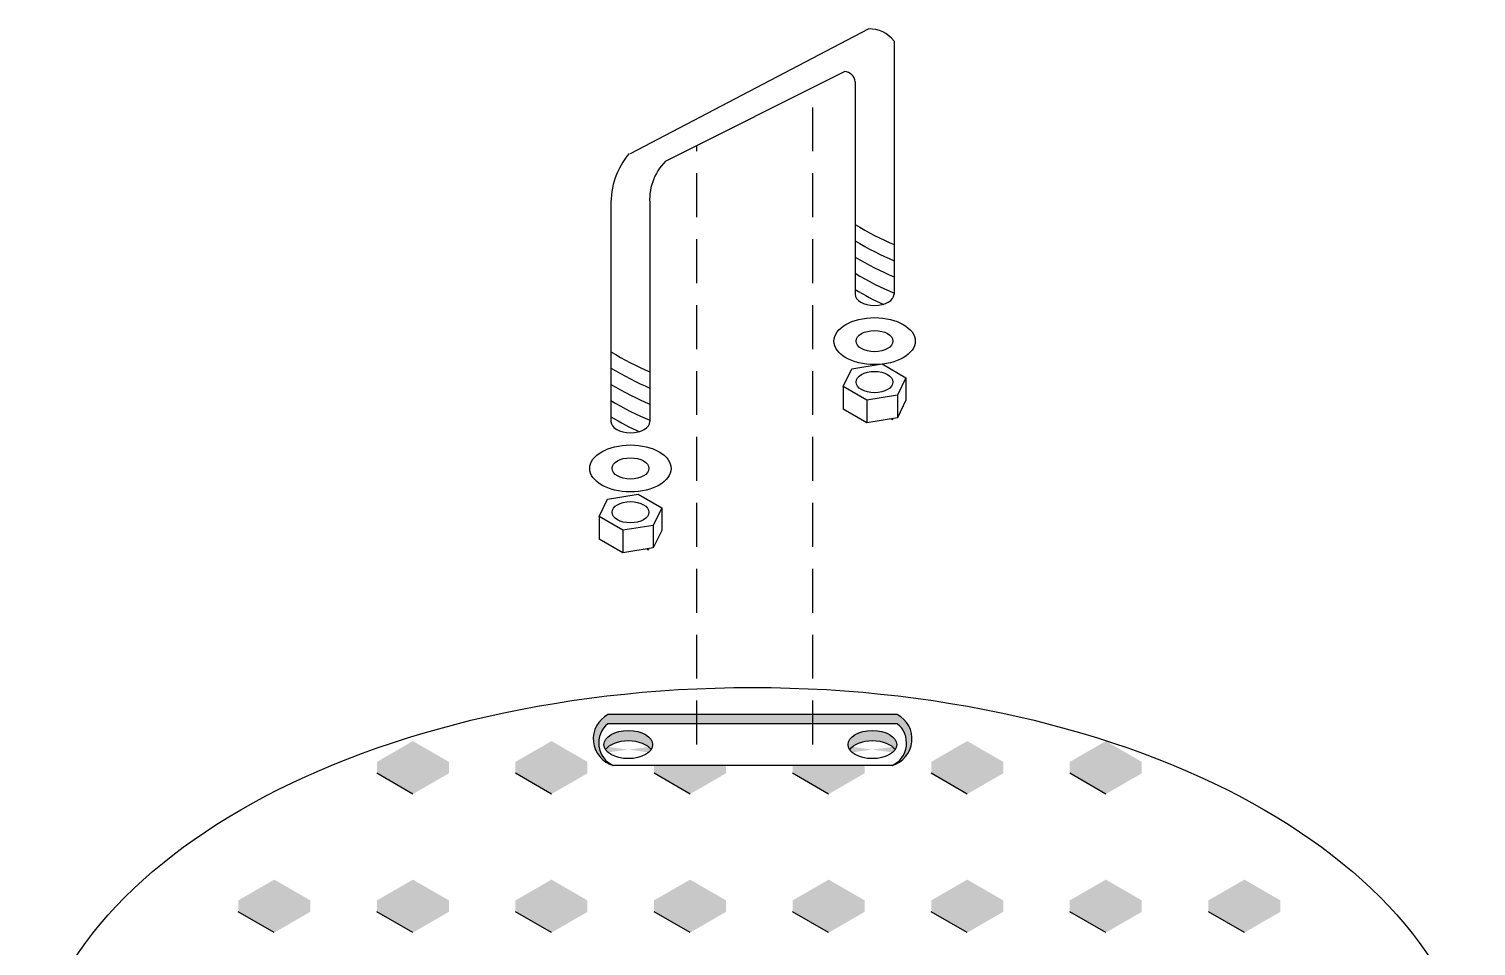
# Model space of a CAD drawing. Header units: centimetres. Extents: x -9328 to 420531, y -2964 to 1299.
# Drawn here: x -8186.3 to -8021.7, y -1371.3 to -1267 of the extents above; entities that cross this region are included whole.
import ezdxf

# ---------------------------------------------------------------- set-up
doc = ezdxf.new("R2010")
doc.units = ezdxf.units.CM
doc.header["$LTSCALE"] = 10
doc.header["$MEASUREMENT"] = 0
doc.linetypes.add('DASHED', pattern=[0.75, 0.5, -0.25])
doc.layers.get('0').update_dxf_attribs({"linetype": 'CONTINUOUS'})
for name, color, linetype in [('HERRAJE', 13, 'CONTINUOUS'), ('PUNTEADA', 7, 'DASHED'), ('TAPA', 120, 'CONTINUOUS')]:
    doc.layers.add(name, color=color, linetype=linetype)

msp = doc.modelspace()

# ---------------------------------------------------------------- hatches: boundary and pattern name
at = {"layer": 'HERRAJE'}
h = msp.add_hatch(color=256, dxfattribs=at)
h.paths.add_polyline_path([(-8097.130438293418, -1345.003497152921), (-8110.330334013328, -1345.003497152921), (-8110.330334013328, -1346.048387120849), (-8097.130438293418, -1346.048387120849)])
edge = h.paths.add_edge_path(flags=17)
edge.add_ellipse((-8090.351568674385, -1348.421790131255), major_axis=(2.769059356796542, -6.782239355899826e-16), ratio=0.5773502691897137, start_angle=338.8779914872865, end_angle=561.1220085127135)
edge.add_ellipse((-8090.351568674385, -1349.574002054439), major_axis=(2.769059356796542, -6.782239355899826e-16), ratio=0.5773502691897137, start_angle=21.122008512408172, end_angle=158.8779914875918, ccw=False)
h.paths.add_polyline_path([(-8087.520363317351, -1345.003497152921), (-8097.130438293418, -1345.003497152921), (-8097.130438293418, -1346.048387120849), (-8087.520363317351, -1346.048387120849, -0.5593674326243231), (-8088.121263079986, -1350.799294190444, 0.6744790471970564)])
h.paths.add_polyline_path([(-8120.427315642126, -1346.048387120849), (-8110.330334013328, -1346.048387120849), (-8110.330334013328, -1345.003497152921), (-8120.427315642126, -1345.003497152921, 0.6744790471974231), (-8119.826415879485, -1350.799294190446, -0.5593674326245978)])
edge = h.paths.add_edge_path(flags=17)
edge.add_ellipse((-8118.115424096075, -1348.421790131255), major_axis=(2.769059356796542, -6.782239355899826e-16), ratio=0.5773502691897137, start_angle=338.8779914872864, end_angle=561.1220085127137)
edge.add_ellipse((-8118.115424096075, -1349.574002054439), major_axis=(2.769059356796542, -6.782239355899826e-16), ratio=0.5773502691897137, start_angle=21.122008512408172, end_angle=158.8779914875918, ccw=False)
at = {"layer": 'TAPA'}
for color, points in [(254, [(-8142.616535947498, -1348.026002992214), (-8146.711883455711, -1350.390452978503), (-8142.616535947505, -1352.754902964793), (-8138.521188439292, -1350.390452978503)]), (254, [(-8126.8535360389, -1348.026002992214), (-8130.948883547113, -1350.390452978503), (-8126.8535360389, -1352.754902964793), (-8122.758188530694, -1350.390452978503)]), (254, [(-8079.564536313112, -1348.026002992214), (-8083.659883821318, -1350.390452978503), (-8079.564536313112, -1352.754902964793), (-8075.469188804906, -1350.390452978503)]), (254, [(-8063.801536404513, -1348.026002992214), (-8067.896883912726, -1350.390452978503), (-8063.801536404513, -1352.754902964793), (-8059.7061888963, -1350.390452978503)]), (251, [(-8138.521188439292, -1351.689287168289), (-8138.521188439292, -1350.390452978503), (-8142.616535947505, -1352.754902964793), (-8146.711883455711, -1350.390452978503), (-8146.711883455711, -1351.689287168289), (-8142.616535947505, -1354.053737154579)]), (251, [(-8122.758188530694, -1351.689287168289), (-8122.758188530694, -1350.390452978503), (-8126.8535360389, -1352.754902964793), (-8130.948883547113, -1350.390452978503), (-8130.948883547113, -1351.689287168289), (-8126.8535360389, -1354.053737154579)]), (251, [(-8114.477749887206, -1350.799294190445), (-8115.185883638514, -1350.799294190445), (-8115.185883638514, -1351.689287168289), (-8111.090536130308, -1354.053737154579), (-8106.995188622095, -1351.689287168289), (-8106.995188622095, -1350.799294190445), (-8107.703322373411, -1350.799294190445), (-8111.090536130308, -1352.754902964793)]), (254, [(-8107.703322373411, -1350.799294190445), (-8114.477749887206, -1350.799294190445), (-8111.090536130308, -1352.754902964793)]), (251, [(-8091.232188713497, -1350.799294190444), (-8091.940322464805, -1350.799294190444), (-8095.327536221703, -1352.754902964793), (-8098.714749978608, -1350.799294190444), (-8099.422883729916, -1350.799294190445), (-8099.422883729916, -1351.689287168289), (-8095.32753622171, -1354.053737154579), (-8091.232188713497, -1351.689287168289)]), (254, [(-8091.940322464805, -1350.799294190444), (-8098.714749978608, -1350.799294190445), (-8095.327536221703, -1352.754902964793)]), (251, [(-8075.469188804898, -1351.689287168289), (-8075.469188804898, -1350.390452978503), (-8079.564536313112, -1352.754902964793), (-8083.659883821318, -1350.390452978503), (-8083.659883821318, -1351.689287168289), (-8079.564536313112, -1354.053737154579)]), (251, [(-8059.7061888963, -1351.689287168289), (-8059.7061888963, -1350.390452978503), (-8063.801536404513, -1352.754902964793), (-8067.896883912719, -1350.390452978503), (-8067.896883912719, -1351.689287168289), (-8063.801536404513, -1354.053737154579)]), (254, [(-8158.379535856096, -1363.789002900811), (-8162.47488336431, -1366.153452887101), (-8158.379535856096, -1368.517902873391), (-8154.28418834789, -1366.153452887101)]), (254, [(-8142.616535947498, -1363.789002900811), (-8146.711883455711, -1366.153452887101), (-8142.616535947505, -1368.517902873391), (-8138.521188439292, -1366.153452887101)]), (254, [(-8126.8535360389, -1363.789002900811), (-8130.948883547113, -1366.153452887101), (-8126.8535360389, -1368.517902873391), (-8122.758188530694, -1366.153452887101)]), (254, [(-8111.090536130308, -1363.789002900811), (-8115.185883638514, -1366.153452887101), (-8111.090536130308, -1368.517902873391), (-8106.995188622095, -1366.153452887101)]), (254, [(-8095.327536221703, -1363.789002900811), (-8099.422883729916, -1366.153452887101), (-8095.327536221703, -1368.517902873391), (-8091.232188713497, -1366.153452887101)]), (254, [(-8079.564536313112, -1363.789002900811), (-8083.659883821318, -1366.153452887101), (-8079.564536313112, -1368.517902873391), (-8075.469188804906, -1366.153452887101)]), (254, [(-8063.801536404513, -1363.789002900811), (-8067.896883912726, -1366.153452887101), (-8063.801536404513, -1368.517902873391), (-8059.7061888963, -1366.153452887101)]), (254, [(-8048.038536495915, -1363.789002900811), (-8052.133884004121, -1366.153452887101), (-8048.038536495915, -1368.517902873391), (-8043.943188987709, -1366.153452887101)]), (251, [(-8154.28418834789, -1367.452287076887), (-8154.28418834789, -1366.153452887101), (-8158.379535856096, -1368.51790287339), (-8162.47488336431, -1366.153452887101), (-8162.47488336431, -1367.452287076887), (-8158.379535856096, -1369.816737063176)]), (251, [(-8138.521188439292, -1367.452287076887), (-8138.521188439292, -1366.153452887101), (-8142.616535947505, -1368.51790287339), (-8146.711883455711, -1366.153452887101), (-8146.711883455711, -1367.452287076887), (-8142.616535947505, -1369.816737063176)]), (251, [(-8122.758188530694, -1367.452287076887), (-8122.758188530694, -1366.153452887101), (-8126.8535360389, -1368.51790287339), (-8130.948883547113, -1366.153452887101), (-8130.948883547113, -1367.452287076887), (-8126.8535360389, -1369.816737063176)]), (251, [(-8106.995188622095, -1367.452287076887), (-8106.995188622095, -1366.153452887101), (-8111.090536130308, -1368.51790287339), (-8115.185883638514, -1366.153452887101), (-8115.185883638514, -1367.452287076887), (-8111.090536130308, -1369.816737063176)]), (251, [(-8091.232188713497, -1367.452287076887), (-8091.232188713497, -1366.153452887101), (-8095.327536221703, -1368.51790287339), (-8099.422883729916, -1366.153452887101), (-8099.422883729916, -1367.452287076887), (-8095.32753622171, -1369.816737063176)]), (251, [(-8075.469188804898, -1367.452287076887), (-8075.469188804898, -1366.153452887101), (-8079.564536313112, -1368.51790287339), (-8083.659883821318, -1366.153452887101), (-8083.659883821318, -1367.452287076887), (-8079.564536313112, -1369.816737063176)]), (251, [(-8059.7061888963, -1367.452287076887), (-8059.7061888963, -1366.153452887101), (-8063.801536404513, -1368.51790287339), (-8067.896883912719, -1366.153452887101), (-8067.896883912719, -1367.452287076887), (-8063.801536404513, -1369.816737063176)]), (251, [(-8043.943188987709, -1367.452287076887), (-8043.943188987709, -1366.153452887101), (-8048.038536495915, -1368.51790287339), (-8052.133884004121, -1366.153452887101), (-8052.133884004121, -1367.452287076887), (-8048.038536495915, -1369.816737063176)])]:
    msp.add_hatch(color=color, dxfattribs=at).paths.add_polyline_path(points)

# ---------------------------------------------------------------- linework, layer by layer
at = {"color": 251}
for p, q in [((-8117.871970769709, -1281.166893287843), (-8090.809417335251, -1267.000960827739)), ((-8087.890403740763, -1268.386719954844), (-8087.890403740763, -1297.187714618003)), ((-8113.880367111102, -1282.054668232354), (-8093.520206583424, -1271.843161913946)), ((-8092.325826955275, -1273.030705288946), (-8092.325826955275, -1297.187714618003)), ((-8120.089682376965, -1287.105655440965), (-8120.089682376965, -1311.67374617647)), ((-8115.654259162453, -1287.10565544096), (-8115.654259162453, -1311.67374617647)), ((-8115.42343618087, -1345.003497152921), (-8115.429336964931, -1345.00009033365))]:
    msp.add_line(p, q, dxfattribs=at)
for p, q in [((-8092.700865391627, -1305.680707511681), (-8089.245901487557, -1305.120021143217)), ((-8089.245901487557, -1305.120021143217), (-8086.544228027124, -1306.679833042862)), ((-8093.672002668922, -1307.675431851737), (-8092.700865391627, -1305.680707511681)), ((-8086.544228027124, -1306.679833042862), (-8087.515365304418, -1308.674557382917)), ((-8086.544228027124, -1306.679833042862), (-8086.544228027124, -1309.245990075349)), ((-8090.970329208481, -1309.235243751383), (-8093.672002668922, -1307.675431851737)), ((-8093.672002668922, -1307.675431851737), (-8093.672002668922, -1310.241588884225)), ((-8087.515365304418, -1308.674557382917), (-8090.970329208481, -1309.235243751383)), ((-8090.970329208481, -1309.235243751383), (-8090.970329208481, -1311.80140078387)), ((-8087.515365304418, -1308.674557382917), (-8087.515365304418, -1311.240714415405)), ((-8086.544228027124, -1309.245990075349), (-8087.515365304418, -1311.240714415405)), ((-8090.970329208481, -1311.80140078387), (-8093.672002668922, -1310.241588884225)), ((-8087.515365304418, -1311.240714415405), (-8090.970329208481, -1311.80140078387)), ((-8120.464720813259, -1320.489692329488), (-8117.009756909189, -1319.929005961023)), ((-8117.009756909189, -1319.929005961023), (-8114.308083448755, -1321.488817860669)), ((-8121.435858090554, -1322.484416669543), (-8120.464720813259, -1320.489692329488)), ((-8114.308083448755, -1321.488817860669), (-8115.279220726043, -1323.483542200723)), ((-8114.308083448755, -1321.488817860669), (-8114.308083448755, -1324.054974893156)), ((-8118.734184630121, -1324.044228569189), (-8121.435858090554, -1322.484416669543)), ((-8121.435858090554, -1322.484416669543), (-8121.435858090554, -1325.050573702031)), ((-8115.279220726043, -1323.483542200723), (-8118.734184630121, -1324.044228569189)), ((-8118.734184630121, -1324.044228569189), (-8118.734184630121, -1326.610385601677)), ((-8115.279220726043, -1323.483542200723), (-8115.279220726043, -1326.049699233211)), ((-8114.308083448755, -1324.054974893156), (-8115.279220726043, -1326.049699233211)), ((-8118.734184630121, -1326.610385601677), (-8121.435858090554, -1325.050573702031)), ((-8115.279220726043, -1326.049699233211), (-8118.734184630121, -1326.610385601677))]:
    msp.add_line(p, q)
for centre, radius, start, end in [((-8090.640169901613, -1270.411689798964), 3.41492559347225, 36.36849911218279, 92.84080505695363), ((-8093.570650025278, -1273.088295045311), 1.246154507133751, 2.648809294625813, 87.68007402953529), ((-8111.178598867198, -1286.882506937934), 8.913877078605669, 140.118342456561, 181.4344827866702), ((-8109.535686501396, -1286.417493930537), 6.15715012591343, 134.8806046820364, 186.4171415182903)]:
    msp.add_arc(centre, radius, start, end, dxfattribs=at)
for centre, radius, start, end in [((-8118.955902201204, -1347.779991881926), 3.142289053271461, 117.9215151922757, 253.9168731199641), ((-8118.667902286077, -1348.239309408705), 2.809924523695165, 128.7660981003402, 245.6510099800037), ((-8088.991776758274, -1347.779991881925), 3.142289053271461, 286.0831268800359, 62.07848480772427), ((-8089.2797766734, -1348.239309408704), 2.809924523695165, 294.3489900199962, 51.23390189965976)]:
    msp.add_arc(centre, radius, start, end)
for centre, major_axis, ratio, start_param, end_param in [((-8090.024697848319, -1288.686880529537), (-6.906665519473211, 3.748057309127604), 0.207527402567374, 1.345493026317332, 1.99506462490855), ((-8090.108115348099, -1290.487742293348), (-6.906665519473211, 3.748057309127604), 0.207527402567374, 1.358184407616719, 2.007702003549829), ((-8090.191532847886, -1292.288604057157), (-6.906665519473211, 3.748057309127604), 0.207527402567374, 1.370821786257915, 2.020393384849323), ((-8090.274950347673, -1294.089465820966), (-6.906665519473211, 3.748057309127604), 0.207527402567374, 1.383407839174052, 2.033141538491334), ((-8090.358367847453, -1295.890327584776), (-6.906665519473211, 3.748057309127604), 0.207527402567374, 1.39594515701991, 1.870530991963669), ((-8117.788553270002, -1303.172912088003), (-6.906665519473211, 3.748057309127604), 0.207527402567374, 1.345493026317332, 1.99506462490855), ((-8117.871970769789, -1304.973773851814), (-6.906665519473211, 3.748057309127604), 0.207527402567374, 1.358184407616719, 2.007702003549829), ((-8117.955388269569, -1306.774635615623), (-6.906665519473211, 3.748057309127604), 0.207527402567374, 1.370821786257915, 2.020393384849323), ((-8118.038805769356, -1308.575497379433), (-6.906665519473211, 3.748057309127604), 0.207527402567374, 1.383407839174052, 2.033141538491334), ((-8118.122223269143, -1310.376359143243), (-6.906665519473211, 3.748057309127604), 0.207527402567374, 1.39594515701991, 1.870530991963669), ((-8089.998654904804, -1309.342176526023), (-4.531463247326375, 2.459100400518621), 0.2075274025673741, 2.078102750689478, 2.133505278061679), ((-8117.762510326436, -1324.15116134383), (-4.531463247326375, 2.459100400518621), 0.2075274025673741, 2.078102750689478, 2.133505278061679)]:
    msp.add_ellipse(centre, major_axis=major_axis, ratio=ratio, start_param=start_param, end_param=end_param)
for centre in [(-8090.108115348019, -1297.187714618003), (-8117.871970769709, -1311.67374617647)]:
    msp.add_ellipse(centre, major_axis=(-2.217711607256011, 0), ratio=0.5773502691895378, start_param=0, end_param=3.141592653589793, dxfattribs=at)
for centre, major_axis, ratio in [((-8090.108115347968, -1302.519461354421), (-4.627620147888673, 0), 0.5773502691896415), ((-8090.108115347968, -1302.519461354421), (-2.095258443149763, 0), 0.5773502691896103), ((-8090.108115348019, -1307.1776324473), (-2.095258443149763, 0), 0.5773502691896103), ((-8090.108115348019, -1307.1776324473), (-2.095258443149763, 0), 0.5773502691896103), ((-8090.108115348019, -1307.1776324473), (-2.095258443149763, 0), 0.5773502691896103), ((-8117.871970769651, -1317.005492912887), (-4.627620147888673, 0), 0.5773502691896415), ((-8117.871970769651, -1317.005492912887), (-2.095258443149763, 0), 0.5773502691896103), ((-8117.871970769651, -1321.986617265106), (-2.095258443149763, 0), 0.5773502691896103), ((-8117.871970769651, -1321.986617265106), (-2.095258443149763, 0), 0.5773502691896103), ((-8117.871970769651, -1321.986617265106), (-2.095258443149763, 0), 0.5773502691896103), ((-8118.115424096075, -1348.421790131255), (2.769059356796541, -6.782239355899825e-16), 0.5773502691897137), ((-8090.351568674385, -1348.421790131255), (2.769059356796541, -6.782239355899825e-16), 0.5773502691897137)]:
    msp.add_ellipse(centre, major_axis=major_axis, ratio=ratio)
at = {"extrusion": (0, 0, -1)}
for centre in [(-8118.115424096075, -1349.574002054438), (-8090.351568674385, -1349.574002054438)]:
    msp.add_ellipse(centre, major_axis=(2.769059356796541, -6.782239355899825e-16), ratio=0.5773502691897137, start_param=3.510241246765586, end_param=5.914536714003793, dxfattribs=at)
at = {"layer": 'HERRAJE'}
for p, q in [((-8087.520363317351, -1345.003497152921), (-8120.427315642126, -1345.003497152921)), ((-8087.520363317351, -1346.048387120849), (-8120.427315642126, -1346.048387120849)), ((-8088.121263079986, -1350.799294190444), (-8119.826415879485, -1350.799294190445))]:
    msp.add_line(p, q, dxfattribs=at)
at = {"layer": 'PUNTEADA'}
for p, q in [((-8097.130438293418, -1348.421790131255), (-8097.130438293418, -1273.653850187616)), ((-8110.330334013328, -1348.421790131255), (-8110.330334013328, -1280.274172181787))]:
    msp.add_line(p, q, dxfattribs=at)
at = {"layer": 'TAPA', "color": 251}
for p, q in [((-8142.616535947505, -1354.05373715458), (-8146.711883455711, -1351.689287168289)), ((-8126.8535360389, -1354.05373715458), (-8130.948883547113, -1351.689287168289)), ((-8111.090536130308, -1354.05373715458), (-8115.185883638514, -1351.689287168289)), ((-8095.327536221703, -1354.05373715458), (-8099.422883729916, -1351.689287168289)), ((-8079.564536313112, -1354.05373715458), (-8083.659883821318, -1351.689287168289)), ((-8063.801536404513, -1354.05373715458), (-8067.896883912719, -1351.689287168289)), ((-8158.379535856096, -1369.816737063177), (-8162.47488336431, -1367.452287076888)), ((-8142.616535947505, -1369.816737063177), (-8146.711883455711, -1367.452287076888)), ((-8126.8535360389, -1369.816737063177), (-8130.948883547113, -1367.452287076888)), ((-8111.090536130308, -1369.816737063177), (-8115.185883638514, -1367.452287076888)), ((-8095.327536221703, -1369.816737063177), (-8099.422883729916, -1367.452287076888)), ((-8079.564536313112, -1369.816737063177), (-8083.659883821318, -1367.452287076888)), ((-8063.801536404513, -1369.816737063177), (-8067.896883912719, -1367.452287076888)), ((-8048.038536495915, -1369.816737063177), (-8052.133884004121, -1367.452287076888))]:
    msp.add_line(p, q, dxfattribs=at)
at = {"layer": 'TAPA'}
msp.add_ellipse((-8103.99004305881, -1389.44383882012), major_axis=(-82.30000000000005, 0), ratio=0.5773502691896243, dxfattribs=at)

doc.saveas('drawing.dxf')
